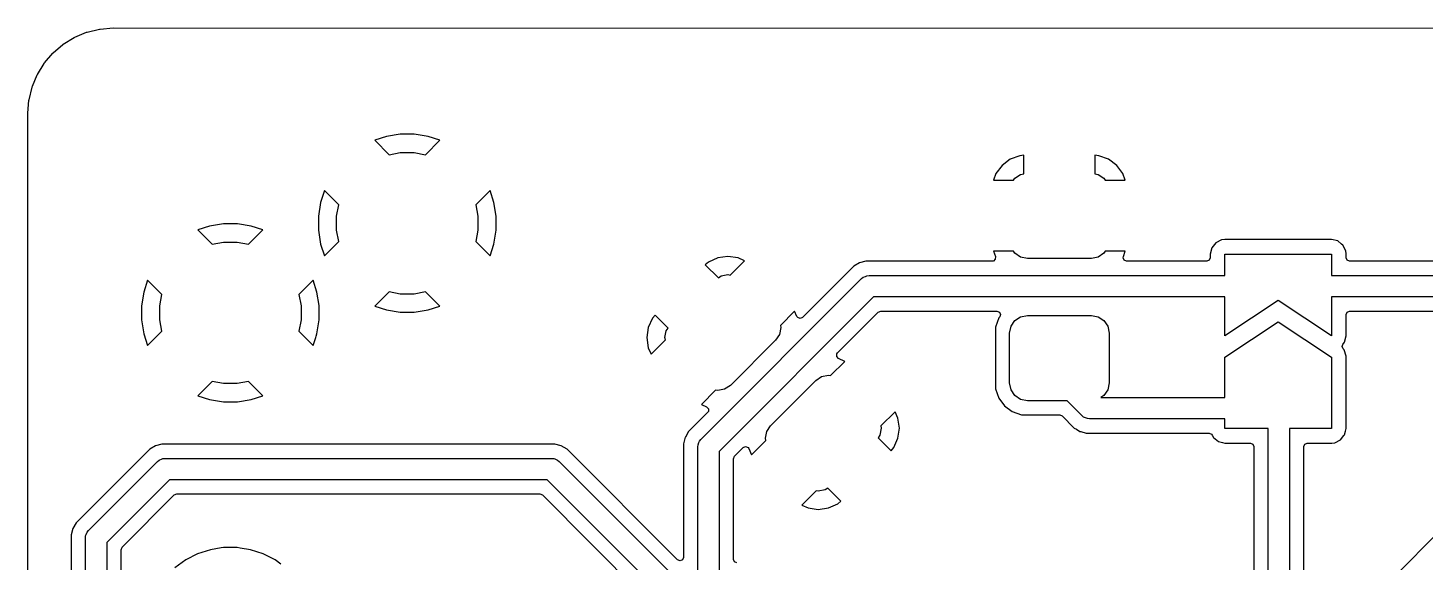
# Model space of a CAD drawing. Extents: x 164.7 to 249.1, y -103 to -70.
# Drawn here: x 164.67 to 184.34, y -77.51 to -70 of the extents above; entities that cross this region are included whole.
import ezdxf

# ---------------------------------------------------------------- set-up
doc = ezdxf.new("R2010")
doc.units = 0
doc.layers.add('BLACK', color=7, linetype='CONTINUOUS')

msp = doc.modelspace()

# ---------------------------------------------------------------- linework, layer by layer
at = {"layer": 'BLACK', "linetype": 'CONTINUOUS'}
for p, q in [((165.686191, -70.014964), (165.868054, -70.00065)), ((165.868054, -70.00065), (165.871895, -70.0005)), ((165.871895, -70.0005), (199.624571, -70.002582)), ((165.168228, -70.227574), (165.322157, -70.133245)), ((165.322157, -70.133245), (165.328987, -70.129765)), ((165.328987, -70.129765), (165.495778, -70.060677)), ((165.495778, -70.060677), (165.503073, -70.058307)), ((165.503073, -70.058307), (165.678612, -70.016164)), ((165.678612, -70.016164), (165.686191, -70.014964)), ((164.902074, -70.492032), (165.019324, -70.354751)), ((165.019324, -70.354751), (165.02475, -70.349325)), ((165.02475, -70.349325), (165.162027, -70.232079)), ((165.162027, -70.232079), (165.168228, -70.227574)), ((164.803245, -70.652158), (164.897572, -70.49823)), ((164.897572, -70.49823), (164.902074, -70.492032)), ((164.732772, -70.820724), (164.799765, -70.658988)), ((164.799765, -70.658988), (164.803245, -70.652158)), ((164.686164, -71.008614), (164.728306, -70.833079)), ((164.728306, -70.833079), (164.730682, -70.82577)), ((164.730682, -70.82577), (164.732772, -70.820724)), ((164.670649, -71.198082), (164.67552, -71.13619)), ((164.67552, -71.13619), (164.684964, -71.016193)), ((164.684964, -71.016193), (164.686164, -71.008614)), ((164.670498, -71.201926), (164.670649, -71.198082)), ((164.670498, -71.579585), (164.670498, -71.201926)), ((164.670498, -72.646623), (164.670498, -71.579585)), ((169.71729, -71.525779), (169.551692, -71.579585)), ((169.551692, -71.579585), (169.753455, -71.781348)), ((169.717293, -71.525778), (169.71729, -71.525779)), ((169.911624, -71.495), (169.717293, -71.525778)), ((170.108376, -71.495), (169.911624, -71.495)), ((170.302706, -71.525778), (170.108376, -71.495)), ((170.266544, -71.781348), (170.468307, -71.579585)), ((170.302709, -71.525779), (170.302706, -71.525778)), ((170.468307, -71.579585), (170.302709, -71.525779)), ((169.753455, -71.781348), (169.911983, -71.749815)), ((169.911983, -71.749815), (170.108017, -71.749815)), ((170.108017, -71.749815), (170.266544, -71.781348)), ((178.382811, -71.932811), (178.296648, -72.047908)), ((178.497908, -71.846648), (178.382811, -71.932811)), ((178.632627, -71.7964), (178.497908, -71.846648)), ((178.689999, -71.790232), (178.632627, -71.7964)), ((178.69, -71.790233), (178.689999, -71.790232)), ((178.69, -72.049945), (178.69, -71.790233)), ((179.747372, -71.7964), (179.69, -71.790232)), ((179.69, -71.790232), (179.69, -72.049945)), ((179.882091, -71.846648), (179.747372, -71.7964)), ((179.997188, -71.932811), (179.882091, -71.846648)), ((180.083351, -72.047908), (179.997188, -71.932811)), ((178.296648, -72.047908), (178.2623, -72.14)), ((178.2623, -72.14), (178.545331, -72.14)), ((178.545331, -72.14), (178.563223, -72.113223)), ((178.563223, -72.113223), (178.644329, -72.05903)), ((178.644329, -72.05903), (178.69, -72.049945)), ((179.69, -72.049945), (179.735671, -72.05903)), ((179.735671, -72.05903), (179.816777, -72.113223)), ((179.816777, -72.113223), (179.834669, -72.14)), ((179.834669, -72.14), (180.117699, -72.14)), ((180.117699, -72.14), (180.083351, -72.047908)), ((168.844585, -72.286692), (168.790779, -72.45229)), ((169.046348, -72.488455), (168.844585, -72.286692)), ((171.175413, -72.286692), (170.973651, -72.488453)), ((171.22922, -72.45229), (171.175413, -72.286692)), ((168.790778, -72.452293), (168.76, -72.646623)), ((168.790779, -72.45229), (168.790778, -72.452293)), ((169.014815, -72.646983), (169.046348, -72.488455)), ((170.973651, -72.488453), (171.005185, -72.646983)), ((171.229221, -72.452293), (171.22922, -72.45229)), ((171.26, -72.646623), (171.229221, -72.452293)), ((164.670498, -72.839585), (164.670498, -72.646623)), ((167.421624, -72.755), (167.227293, -72.785778)), ((167.618376, -72.755), (167.421624, -72.755)), ((167.812706, -72.785778), (167.618376, -72.755)), ((168.76, -72.646623), (168.76, -72.843376)), ((169.014815, -72.843017), (169.014815, -72.646983)), ((171.005185, -72.646983), (171.005185, -72.843017)), ((171.26, -72.777073), (171.26, -72.646623)), ((164.670498, -73.906623), (164.670498, -72.839585)), ((167.22729, -72.785779), (167.061692, -72.839585)), ((167.061692, -72.839585), (167.263455, -73.041348)), ((167.227293, -72.785778), (167.22729, -72.785779)), ((167.776544, -73.041348), (167.978307, -72.839585)), ((167.812709, -72.785779), (167.812706, -72.785778)), ((167.978307, -72.839585), (167.812709, -72.785779)), ((168.76, -72.843376), (168.790778, -73.037706)), ((169.046348, -73.001543), (169.014815, -72.843017)), ((171.005185, -72.843017), (170.973651, -73.001544)), ((171.229221, -73.037706), (171.26, -72.843376)), ((171.26, -72.843376), (171.26, -72.777073)), ((167.263455, -73.041348), (167.421983, -73.009815)), ((167.421983, -73.009815), (167.618017, -73.009815)), ((167.618017, -73.009815), (167.776544, -73.041348)), ((168.790778, -73.037706), (168.790779, -73.037709)), ((168.790779, -73.037709), (168.844585, -73.203306)), ((168.844585, -73.203306), (169.046348, -73.001543)), ((170.973651, -73.001544), (171.175413, -73.203306)), ((171.175413, -73.203306), (171.22922, -73.037709)), ((171.22922, -73.037709), (171.229221, -73.037706)), ((178.545331, -73.14), (178.2623, -73.14)), ((178.2623, -73.14), (178.289668, -73.213376)), ((178.563223, -73.166777), (178.545331, -73.14)), ((179.834669, -73.14), (179.816777, -73.166777)), ((180.1177, -73.14), (179.834669, -73.14)), ((180.090332, -73.213376), (180.1177, -73.14)), ((181.334849, -73.090839), (181.3145, -73.179997)), ((181.334853, -73.090832), (181.334849, -73.090839)), ((181.391873, -73.019333), (181.334853, -73.090832)), ((181.474268, -72.979653), (181.391873, -73.019333)), ((181.474271, -72.979652), (181.474268, -72.979653)), ((181.519999, -72.9745), (181.474271, -72.979652)), ((181.52, -72.9745), (181.519999, -72.9745)), ((183.02, -72.9745), (181.52, -72.9745)), ((183.020003, -72.9745), (183.02, -72.9745)), ((183.10916, -72.994849), (183.020003, -72.9745)), ((183.109167, -72.994853), (183.10916, -72.994849)), ((183.162905, -73.037709), (183.109167, -72.994853)), ((183.180666, -73.051873), (183.162905, -73.037709)), ((183.220348, -73.134272), (183.180666, -73.051873)), ((183.224919, -73.174847), (183.220348, -73.134272)), ((174.2505, -73.292256), (174.205571, -73.328463)), ((174.205571, -73.328463), (174.205571, -73.328464)), ((174.205571, -73.328464), (174.389215, -73.512108)), ((174.250508, -73.292251), (174.2505, -73.292256)), ((174.381291, -73.232525), (174.250508, -73.292251)), ((174.523602, -73.212066), (174.381291, -73.232525)), ((174.523606, -73.212066), (174.523602, -73.212066)), ((174.665916, -73.232525), (174.523606, -73.212066)), ((174.555189, -73.473489), (174.755322, -73.273356)), ((174.755322, -73.273356), (174.665916, -73.232525)), ((176.294786, -73.349531), (175.57548, -74.068836)), ((176.294787, -73.34953), (176.294786, -73.349531)), ((176.374709, -73.303386), (176.294787, -73.34953)), ((176.374713, -73.303385), (176.374709, -73.303386)), ((176.463853, -73.2795), (176.374713, -73.303385)), ((178.243757, -73.2795), (176.463853, -73.2795)), ((178.260881, -73.276411), (178.243757, -73.2795)), ((178.288329, -73.250855), (178.260881, -73.276411)), ((178.289668, -73.213376), (178.288329, -73.250855)), ((178.644329, -73.22097), (178.563223, -73.166777)), ((178.74, -73.24), (178.644329, -73.22097)), ((179.64, -73.24), (178.74, -73.24)), ((179.735671, -73.22097), (179.64, -73.24)), ((179.816777, -73.166777), (179.735671, -73.22097)), ((180.087243, -73.2305), (180.090332, -73.213376)), ((180.101595, -73.265148), (180.087243, -73.2305)), ((180.136243, -73.2795), (180.101595, -73.265148)), ((181.2655, -73.2795), (180.136243, -73.2795)), ((181.300148, -73.265148), (181.2655, -73.2795)), ((181.3145, -73.2305), (181.300148, -73.265148)), ((181.3145, -73.179997), (181.3145, -73.2305)), ((181.52, -73.48), (181.52, -73.18)), ((181.52, -73.18), (183.02, -73.18)), ((183.02, -73.18), (183.02, -73.48)), ((183.2255, -73.179999), (183.224919, -73.174847)), ((183.2255, -73.2305), (183.2255, -73.179999)), ((183.239852, -73.265148), (183.2255, -73.2305)), ((183.2745, -73.2795), (183.239852, -73.265148)), ((187.906144, -73.2795), (183.2745, -73.2795)), ((166.354585, -73.546692), (166.300779, -73.71229)), ((166.556348, -73.748455), (166.354585, -73.546692)), ((168.685413, -73.546692), (168.483651, -73.748453)), ((168.73922, -73.71229), (168.685413, -73.546692)), ((174.143934, -75.783934), (176.403934, -73.523934)), ((174.389215, -73.512108), (174.427933, -73.486238)), ((174.427933, -73.486238), (174.523604, -73.467207)), ((174.523604, -73.467207), (174.555189, -73.473489)), ((176.403934, -73.523934), (176.426665, -73.505279)), ((176.426665, -73.505279), (176.458339, -73.492159)), ((176.458339, -73.492159), (176.480736, -73.482882)), ((176.480736, -73.482882), (176.51, -73.48)), ((176.51, -73.48), (181.52, -73.48)), ((183.02, -73.48), (187.86, -73.48)), ((166.300778, -73.712293), (166.27, -73.906623)), ((166.300779, -73.71229), (166.300778, -73.712293)), ((166.524815, -73.906983), (166.556348, -73.748455)), ((168.483651, -73.748453), (168.515185, -73.906983)), ((168.739221, -73.712293), (168.73922, -73.71229)), ((168.7694, -73.902835), (168.739221, -73.712293)), ((169.753454, -73.708651), (169.551692, -73.910413)), ((169.911983, -73.740185), (169.753454, -73.708651)), ((170.108017, -73.740185), (169.911983, -73.740185)), ((170.266545, -73.708651), (170.108017, -73.740185)), ((170.468307, -73.910413), (170.266545, -73.708651)), ((164.670498, -75.170413), (164.670498, -73.906623)), ((166.27, -73.906623), (166.27, -74.103376)), ((166.524815, -74.103017), (166.524815, -73.906983)), ((168.515185, -73.906983), (168.515185, -74.103017)), ((168.77, -73.906623), (168.7694, -73.902835)), ((168.77, -73.910413), (168.77, -73.906623)), ((168.77, -74.103376), (168.77, -73.910413)), ((169.551692, -73.910413), (169.71729, -73.96422)), ((170.302709, -73.96422), (170.468307, -73.910413)), ((176.572132, -73.78), (174.4, -75.952132)), ((181.52, -73.78), (176.572132, -73.78)), ((181.52, -74.33), (181.52, -73.78)), ((182.27, -73.83), (181.52, -74.33)), ((183.02, -74.33), (182.27, -73.83)), ((187.797868, -73.78), (183.02, -73.78)), ((183.02, -73.78), (183.02, -74.33)), ((166.27, -74.103376), (166.300778, -74.297706)), ((166.556348, -74.261543), (166.524815, -74.103017)), ((168.515185, -74.103017), (168.483651, -74.261544)), ((168.739221, -74.297706), (168.77, -74.103376)), ((169.71729, -73.96422), (169.717293, -73.964221)), ((169.717293, -73.964221), (169.911624, -73.995)), ((169.911624, -73.995), (170.108376, -73.995)), ((170.108376, -73.995), (170.302706, -73.964221)), ((170.302706, -73.964221), (170.302709, -73.96422)), ((173.462251, -74.080508), (173.402525, -74.211291)), ((173.462256, -74.0805), (173.462251, -74.080508)), ((173.498463, -74.035571), (173.462256, -74.0805)), ((173.498464, -74.035571), (173.498463, -74.035571)), ((173.682108, -74.219215), (173.498464, -74.035571)), ((175.462428, -73.980463), (175.262295, -74.180595)), ((175.49626, -74.054543), (175.462428, -73.980463)), ((175.506184, -74.068836), (175.49626, -74.054543)), ((175.540832, -74.083188), (175.506184, -74.068836)), ((175.57548, -74.068836), (175.540832, -74.083188)), ((176.067427, -74.568254), (176.64083, -73.994852)), ((176.64083, -73.994852), (176.675478, -73.9805)), ((176.675478, -73.9805), (178.31145, -73.9805)), ((178.337204, -74.077123), (178.292353, -74.2053)), ((178.31145, -73.9805), (178.346098, -73.994852)), ((178.337205, -74.077119), (178.337204, -74.077123)), ((178.350876, -74.058597), (178.337205, -74.077119)), ((178.346098, -73.994852), (178.36045, -74.0295)), ((178.36045, -74.0295), (178.350876, -74.058597)), ((178.50903, -74.194329), (178.563223, -74.113223)), ((178.563223, -74.113223), (178.644329, -74.05903)), ((178.644329, -74.05903), (178.74, -74.04)), ((178.74, -74.04), (179.64, -74.04)), ((179.64, -74.04), (179.735671, -74.05903)), ((179.735671, -74.05903), (179.816777, -74.113223)), ((179.816777, -74.113223), (179.87097, -74.194329)), ((181.52, -74.63), (182.27, -74.13)), ((182.27, -74.13), (183.02, -74.63)), ((183.2255, -74.0295), (183.239852, -73.994852)), ((183.2255, -74.33), (183.2255, -74.0295)), ((183.239852, -73.994852), (183.2745, -73.9805)), ((183.2745, -73.9805), (187.694522, -73.9805)), ((166.300778, -74.297706), (166.300779, -74.297709)), ((166.300779, -74.297709), (166.354585, -74.463306)), ((166.354585, -74.463306), (166.556348, -74.261543)), ((168.483651, -74.261544), (168.685413, -74.463306)), ((168.72106, -74.353602), (168.727118, -74.334958)), ((168.727118, -74.334958), (168.73922, -74.297709)), ((168.73922, -74.297709), (168.739221, -74.297706)), ((173.402525, -74.211291), (173.382066, -74.353602)), ((173.637207, -74.353604), (173.656238, -74.257933)), ((173.656238, -74.257933), (173.682108, -74.219215)), ((175.249548, -74.307853), (175.195355, -74.388959)), ((175.268579, -74.212182), (175.249548, -74.307853)), ((175.262295, -74.180595), (175.268579, -74.212182)), ((178.292353, -74.205301), (178.2895, -74.235724)), ((178.2895, -74.235724), (178.2895, -75.044275)), ((178.292353, -74.2053), (178.292353, -74.205301)), ((178.49, -74.29), (178.50903, -74.194329)), ((178.49, -74.99), (178.49, -74.29)), ((179.87097, -74.194329), (179.89, -74.29)), ((179.89, -74.29), (179.89, -74.99)), ((183.205149, -74.419163), (183.2255, -74.33)), ((168.685413, -74.463306), (168.72106, -74.353602)), ((173.382066, -74.353602), (173.382066, -74.353605)), ((173.382066, -74.353605), (173.402525, -74.495916)), ((173.402525, -74.495916), (173.443356, -74.585321)), ((173.443356, -74.585321), (173.643489, -74.385188)), ((173.643489, -74.385188), (173.637207, -74.353604)), ((175.195355, -74.388959), (174.558959, -75.025355)), ((183.171267, -74.477494), (183.181939, -74.448266)), ((183.184678, -74.512515), (183.171267, -74.477494)), ((183.181939, -74.448266), (183.205149, -74.419163)), ((183.19689, -74.525405), (183.184678, -74.512515)), ((183.224755, -74.612513), (183.19689, -74.525405)), ((175.969402, -74.887703), (176.169536, -74.68757)), ((176.056169, -74.62002), (176.057508, -74.582541)), ((176.081725, -74.647468), (176.056169, -74.62002)), ((176.057508, -74.582541), (176.067427, -74.568254)), ((176.169536, -74.68757), (176.081725, -74.647468)), ((181.52, -75.195), (181.52, -74.63)), ((183.02, -74.63), (183.02, -75.63)), ((183.2255, -74.63), (183.224755, -74.612513)), ((183.2255, -74.63001), (183.2255, -74.63)), ((183.2255, -74.743519), (183.2255, -74.63001)), ((175.761041, -74.954645), (175.842147, -74.900452)), ((175.842147, -74.900452), (175.937818, -74.881421)), ((175.937818, -74.881421), (175.969402, -74.887703)), ((183.2255, -75.629999), (183.2255, -74.743519)), ((167.263454, -74.968651), (167.061692, -75.170413)), ((167.421983, -75.000185), (167.263454, -74.968651)), ((167.618017, -75.000185), (167.421983, -75.000185)), ((167.776545, -74.968651), (167.618017, -75.000185)), ((167.978307, -75.170413), (167.776545, -74.968651)), ((174.350595, -75.092295), (174.150463, -75.292428)), ((174.382182, -75.098579), (174.350595, -75.092295)), ((174.477853, -75.079548), (174.382182, -75.098579)), ((174.558959, -75.025355), (174.477853, -75.079548)), ((175.124645, -75.591041), (175.761041, -74.954645)), ((178.2895, -75.044275), (178.292353, -75.074698)), ((178.292353, -75.074698), (178.292353, -75.074699)), ((178.292353, -75.074699), (178.337204, -75.202876)), ((178.50903, -75.085671), (178.49, -74.99)), ((178.563223, -75.166777), (178.50903, -75.085671)), ((179.87097, -75.085671), (179.816777, -75.166777)), ((179.89, -74.99), (179.87097, -75.085671)), ((164.670498, -77.123853), (164.670498, -75.170413)), ((167.061692, -75.170413), (167.22729, -75.22422)), ((167.22729, -75.22422), (167.227293, -75.224221)), ((167.227293, -75.224221), (167.421624, -75.255)), ((167.421624, -75.255), (167.618376, -75.255)), ((167.618376, -75.255), (167.812706, -75.224221)), ((167.812706, -75.224221), (167.812709, -75.22422)), ((167.812709, -75.22422), (167.978307, -75.170413)), ((174.150463, -75.292428), (174.150463, -75.292429)), ((174.150463, -75.292429), (174.224543, -75.32626)), ((178.337204, -75.202876), (178.337208, -75.202885)), ((178.337208, -75.202885), (178.417849, -75.31215)), ((178.417849, -75.31215), (178.527114, -75.392791)), ((178.644329, -75.22097), (178.563223, -75.166777)), ((178.74, -75.24), (178.644329, -75.22097)), ((179.297868, -75.24), (178.74, -75.24)), ((179.508934, -75.451066), (179.297868, -75.24)), ((179.816777, -75.166777), (179.774538, -75.195)), ((179.774538, -75.195), (181.52, -75.195)), ((174.238836, -75.40548), (173.969532, -75.674785)), ((174.224543, -75.32626), (174.250098, -75.353708)), ((174.24876, -75.391187), (174.238836, -75.40548)), ((174.250098, -75.353708), (174.24876, -75.391187)), ((176.876642, -75.394677), (176.676509, -75.594809)), ((176.917474, -75.484083), (176.876642, -75.394677)), ((176.937934, -75.626394), (176.917474, -75.484083)), ((178.527114, -75.392791), (178.527117, -75.392792)), ((178.527117, -75.392792), (178.527118, -75.392793)), ((178.527118, -75.392793), (178.52712, -75.392793)), ((178.52712, -75.392793), (178.527123, -75.392795)), ((178.527123, -75.392795), (178.655301, -75.437646)), ((178.655301, -75.437646), (178.685734, -75.4405)), ((178.685734, -75.4405), (179.194522, -75.4405)), ((179.194522, -75.4405), (179.22917, -75.454852)), ((179.22917, -75.454852), (179.399788, -75.62547)), ((179.531665, -75.469721), (179.508934, -75.451066)), ((179.555808, -75.479721), (179.531665, -75.469721)), ((179.585736, -75.492118), (179.555808, -75.479721)), ((179.615, -75.495), (179.585736, -75.492118)), ((181.52, -75.495), (179.615, -75.495)), ((181.52, -75.63), (181.52, -75.495)), ((173.969525, -75.674794), (173.925837, -75.750467)), ((173.969532, -75.674785), (173.969525, -75.674794)), ((175.051421, -75.767818), (175.070452, -75.672147)), ((175.070452, -75.672147), (175.124645, -75.591041)), ((176.682793, -75.626396), (176.663762, -75.722067)), ((176.676509, -75.594809), (176.682793, -75.626396)), ((176.917474, -75.768708), (176.937934, -75.626397)), ((176.937934, -75.626397), (176.937934, -75.626394)), ((179.399788, -75.62547), (179.428699, -75.642162)), ((179.428699, -75.642162), (179.479709, -75.671613)), ((179.479709, -75.671613), (179.479711, -75.671613)), ((179.479711, -75.671613), (179.479712, -75.671614)), ((179.479712, -75.671614), (179.491558, -75.674788)), ((179.491558, -75.674788), (179.568853, -75.6955)), ((179.568853, -75.6955), (179.568856, -75.6955)), ((179.568856, -75.6955), (181.298385, -75.6955)), ((181.298385, -75.6955), (181.333033, -75.709852)), ((181.333033, -75.709852), (181.342532, -75.723239)), ((182.13, -75.63), (181.52, -75.63)), ((182.13, -81.297868), (182.13, -75.63)), ((183.02, -75.63), (182.43, -75.63)), ((182.43, -75.63), (182.43, -81.36)), ((183.20515, -75.71916), (183.216643, -75.668807)), ((183.216643, -75.668807), (183.216644, -75.668801)), ((183.216644, -75.668801), (183.2255, -75.629999)), ((166.464709, -75.873386), (166.384787, -75.91953)), ((166.464713, -75.873385), (166.464709, -75.873386)), ((166.553853, -75.8495), (166.464713, -75.873385)), ((166.553856, -75.8495), (166.553853, -75.8495)), ((172.089771, -75.8495), (166.553856, -75.8495)), ((172.089774, -75.8495), (172.089771, -75.8495)), ((172.178913, -75.873385), (172.089774, -75.8495)), ((172.178917, -75.873386), (172.178913, -75.873385)), ((172.258839, -75.91953), (172.178917, -75.873386)), ((173.923384, -75.754715), (173.8995, -75.843852)), ((173.8995, -75.843852), (173.8995, -77.441895)), ((173.925837, -75.750468), (173.923384, -75.754715)), ((173.925837, -75.750467), (173.925837, -75.750468)), ((174.1, -75.89), (174.102882, -75.860736)), ((174.1, -77.72), (174.1, -75.89)), ((174.102882, -75.860736), (174.11643, -75.828028)), ((174.11643, -75.828028), (174.125279, -75.806665)), ((174.125279, -75.806665), (174.143934, -75.783934)), ((174.614851, -76.02083), (174.738251, -75.89743)), ((174.738251, -75.89743), (174.772896, -75.88308)), ((174.772896, -75.88308), (174.807544, -75.897432)), ((174.807544, -75.897432), (174.817468, -75.911725)), ((174.817468, -75.911725), (174.85757, -75.999535)), ((174.85757, -75.999535), (175.057703, -75.799402)), ((175.057703, -75.799402), (175.051421, -75.767818)), ((176.663762, -75.722067), (176.637891, -75.760784)), ((176.637891, -75.760784), (176.821534, -75.944427)), ((176.821534, -75.944427), (176.857745, -75.899495)), ((176.857745, -75.899495), (176.917474, -75.768708)), ((181.342532, -75.723239), (181.359333, -75.758126)), ((181.359333, -75.758126), (181.430832, -75.815146)), ((181.430832, -75.815146), (181.430839, -75.81515)), ((181.430839, -75.81515), (181.487266, -75.828028)), ((181.487266, -75.828028), (181.519997, -75.835499)), ((181.519997, -75.835499), (181.519998, -75.8355)), ((181.519998, -75.8355), (181.52, -75.8355)), ((181.52, -75.8355), (181.8805, -75.8355)), ((181.8805, -75.8355), (181.915148, -75.849852)), ((181.915148, -75.849852), (181.9295, -75.8845)), ((181.9295, -75.8845), (181.9295, -81.194522)), ((182.6305, -75.8845), (182.644852, -75.849852)), ((182.6305, -76.056479), (182.6305, -75.8845)), ((182.644852, -75.849852), (182.6795, -75.8355)), ((182.6795, -75.8355), (183.020001, -75.8355)), ((183.020001, -75.8355), (183.024631, -75.834978)), ((183.024631, -75.834978), (183.065728, -75.830348)), ((183.065728, -75.830348), (183.148127, -75.790666)), ((183.148127, -75.790666), (183.196045, -75.730578)), ((183.196045, -75.730578), (183.205146, -75.719167)), ((183.205146, -75.719166), (183.205149, -75.719163)), ((183.205146, -75.719167), (183.205146, -75.719166)), ((183.205149, -75.719163), (183.20515, -75.71916)), ((166.384787, -75.919531), (165.349531, -76.954787)), ((165.523934, -77.063934), (166.493934, -76.093934)), ((166.384787, -75.91953), (166.384787, -75.919531)), ((166.493934, -76.093934), (166.516665, -76.075279)), ((166.516665, -76.075279), (166.557753, -76.05826)), ((166.557753, -76.05826), (166.570736, -76.052882)), ((166.570736, -76.052882), (166.6, -76.05)), ((166.6, -76.05), (172.043627, -76.05)), ((172.043627, -76.05), (172.072891, -76.052882)), ((172.072891, -76.052882), (172.085874, -76.05826)), ((172.085874, -76.05826), (172.126962, -76.075279)), ((172.126962, -76.075279), (172.149693, -76.093934)), ((172.149693, -76.093934), (173.804068, -77.748309)), ((173.815852, -77.476543), (172.258839, -75.91953)), ((174.4, -75.952132), (174.4, -77.72)), ((174.6005, -76.055477), (174.614851, -76.02083)), ((174.6005, -76.706642), (174.6005, -76.055477)), ((182.6305, -81.406144), (182.6305, -76.056479)), ((166.662132, -76.35), (165.78, -77.232132)), ((171.981495, -76.35), (166.662132, -76.35)), ((173.663627, -78.032132), (171.981495, -76.35)), ((175.892067, -76.493762), (175.796396, -76.512793)), ((175.930784, -76.467891), (175.892067, -76.493762)), ((176.114427, -76.651534), (175.930784, -76.467891)), ((165.994852, -77.30083), (166.73083, -76.564852)), ((166.73083, -76.564852), (166.765478, -76.5505)), ((166.765478, -76.5505), (171.878149, -76.5505)), ((171.878149, -76.5505), (171.912797, -76.564852)), ((171.912797, -76.564852), (173.448775, -78.10083)), ((175.764808, -76.506509), (175.564677, -76.706642)), ((175.796396, -76.512793), (175.764808, -76.506509)), ((175.938708, -76.747474), (176.069495, -76.687745)), ((176.069495, -76.687745), (176.114427, -76.651534)), ((184.994787, -76.619531), (183.529532, -78.084785)), ((174.6005, -77.4705), (174.6005, -76.706642)), ((175.564677, -76.706642), (175.654083, -76.747474)), ((175.654083, -76.747474), (175.796394, -76.767934)), ((175.796394, -76.767934), (175.796398, -76.767934)), ((175.796398, -76.767934), (175.938708, -76.747474)), ((165.303385, -77.034713), (165.2795, -77.123853)), ((165.303386, -77.034709), (165.303385, -77.034713)), ((165.34953, -76.954787), (165.303386, -77.034709)), ((165.349531, -76.954787), (165.34953, -76.954787)), ((165.492159, -77.118339), (165.505279, -77.086665)), ((165.505279, -77.086665), (165.523934, -77.063934)), ((164.670498, -101.798051), (164.670498, -77.123853)), ((165.2795, -77.123853), (165.2795, -101.426147)), ((165.48, -77.17), (165.482882, -77.140736)), ((165.48, -101.38), (165.48, -77.17)), ((165.482882, -77.140736), (165.492159, -77.118339)), ((165.78, -77.232132), (165.78, -101.317868)), ((165.9805, -77.335478), (165.994852, -77.30083)), ((165.9805, -83.231623), (165.9805, -77.335478)), ((166.890806, -77.478236), (166.73792, -77.589315)), ((167.059166, -77.392453), (166.890806, -77.478236)), ((167.238881, -77.33406), (167.059166, -77.392453)), ((167.238884, -77.334059), (167.238881, -77.33406)), ((167.390397, -77.310062), (167.238884, -77.334059)), ((167.425519, -77.3045), (167.390397, -77.310062)), ((167.614481, -77.3045), (167.425519, -77.3045)), ((167.657744, -77.311352), (167.614481, -77.3045)), ((167.801115, -77.334059), (167.657744, -77.311352)), ((167.801118, -77.33406), (167.801115, -77.334059)), ((167.980833, -77.392453), (167.801118, -77.33406)), ((168.149193, -77.478236), (167.980833, -77.392453)), ((168.149197, -77.478239), (168.149193, -77.478236)), ((168.149199, -77.47824), (168.149197, -77.478239)), ((168.231999, -77.538398), (168.149199, -77.47824)), ((173.8505, -77.490895), (173.815852, -77.476543)), ((173.885148, -77.476543), (173.8505, -77.490895)), ((173.8995, -77.441895), (173.885148, -77.476543)), ((174.614852, -77.505148), (174.6005, -77.4705)), ((174.6495, -77.5195), (174.614852, -77.505148))]:
    msp.add_line(p, q, dxfattribs=at)

doc.saveas('drawing.dxf')
